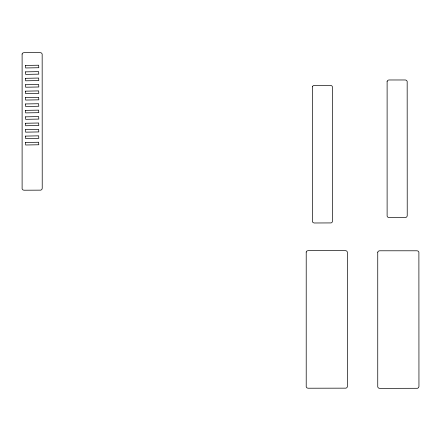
<?xml version="1.0" encoding="UTF-8"?>
<svg xmlns="http://www.w3.org/2000/svg" width="441" height="441" viewBox="0 0 441 441"><rect width="100%" height="100%" fill="white"/><g stroke="black" fill="none" stroke-linecap="round" stroke-linejoin="round"><path stroke-width="0.66" d="M25.479 65.477L25.644 67.958L38.791 67.732L38.676 65.218L25.484 65.433M25.479 71.9L25.644 74.38L38.791 74.154L38.632 71.629L25.484 71.855M25.479 78.316L25.644 80.797L38.791 80.571L38.676 78.057L25.479 78.316M25.479 84.738L25.644 87.219L38.791 86.993L38.676 84.479L25.479 84.738M25.479 91.16L25.644 93.635L38.791 93.409L38.676 90.901L25.479 91.16M25.479 97.577L25.644 100.057L38.791 99.831L38.676 97.318L25.479 97.577M25.479 103.999L25.644 106.479L38.791 106.253L38.632 103.729L25.484 103.955M25.479 110.421L25.644 112.896L38.791 112.67L38.632 110.145L25.484 110.371M25.479 116.837L25.644 119.318L38.791 119.092L38.676 116.578L25.479 116.837M25.479 123.26L25.644 125.74L38.791 125.509L38.676 123L25.479 123.26M25.479 129.676L25.644 132.157L38.791 131.931L38.676 129.417L25.479 129.676M25.479 136.098L25.644 138.579L38.791 138.353L38.676 135.839L25.479 136.098M25.479 142.52L25.644 144.995L38.791 144.769L38.632 142.245L25.484 142.471M22.111 54L22.111 188.853L22.767 189.834L23.886 190.214L40.87 190.148L41.845 189.492L42.226 188.379L42.165 54L41.509 53.019L40.39 52.644L23.886 52.644L22.767 53.019L22.111 54M312.399 86.778L312.399 221.625L313.055 222.606L314.174 222.986L331.152 222.925L332.134 222.27L332.514 221.15L332.453 86.778L331.797 85.797L330.678 85.416L314.174 85.416L313.055 85.797L312.399 86.778M306.214 252.009L306.214 386.856L306.87 387.837L307.989 388.218L346.064 388.157L347.045 387.501L347.425 386.382L347.365 252.009L346.709 251.028L345.59 250.648L307.989 250.648L306.87 251.028L306.214 252.009M387.115 81.331L387.115 216.184L387.771 217.165L388.89 217.545L405.874 217.479L406.85 216.823L407.23 215.71L407.17 81.331L406.514 80.35L405.395 79.975L388.89 79.975L387.771 80.35L387.115 81.331M377.744 252.147L377.744 387L378.395 387.981L379.514 388.356L417.588 388.295L418.57 387.639L418.95 386.525L418.889 252.147L418.233 251.166L417.114 250.786L379.514 250.786L378.395 251.166L377.744 252.147"/></g></svg>
